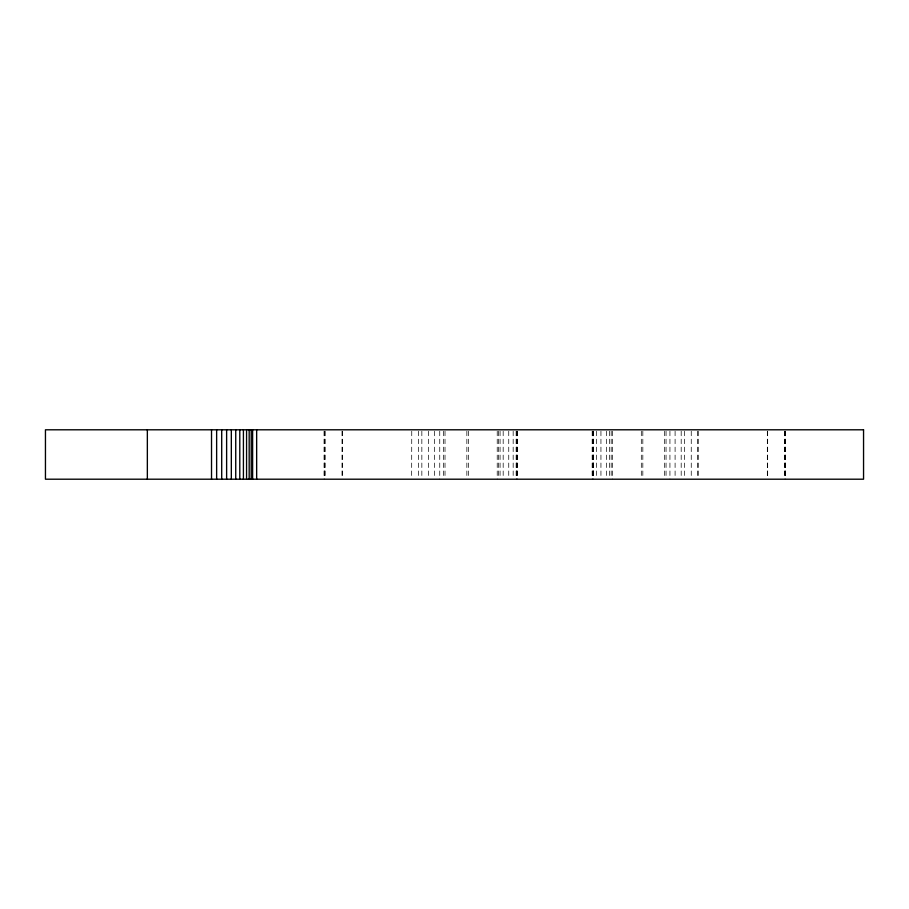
<?xml version="1.0" encoding="UTF-8"?>
<svg xmlns="http://www.w3.org/2000/svg" width="909" height="909" viewBox="0 0 909 909"><rect width="100%" height="100%" fill="white"/><g stroke="black" fill="none" stroke-linecap="round" stroke-linejoin="round"><path stroke-width="0.68" stroke-dasharray="4.54 3.41" d="M785.626 431.218L785.626 479.202M785.342 431.218L785.342 477.782M784.91 431.218L784.91 479.202M784.581 431.218L784.581 477.782M767.673 431.218L767.673 477.782M767.321 431.218L767.321 477.782M698.021 431.218L698.021 477.782M697.93 431.218L697.93 477.782M691.249 431.218L691.249 477.782M684.477 431.218L684.477 477.782M681.193 431.218L681.193 477.782M675.092 431.218L675.092 477.782M669.933 431.218L669.933 479.202M666.047 431.218L666.047 477.782M664.672 431.218L664.672 477.782M642.833 431.218L642.833 477.782M641.311 431.218L641.311 477.782M612.461 431.218L612.461 479.202M611.178 431.218L611.178 477.782M609.621 431.218L609.621 477.782M606.508 431.218L606.508 477.782M600.94 431.218L600.94 477.782M596.52 431.218L596.52 477.782M593.532 431.218L593.532 477.782M593.361 431.218L593.361 479.202M593.122 431.218L593.122 477.782M593.032 431.218L593.032 479.202M592.554 431.218L592.554 479.202M592.179 431.218L592.145 479.202M517.539 431.218L517.539 479.202M517.13 431.218L517.13 479.202M516.653 431.218L516.562 479.202M516.323 431.218L516.323 479.202M516.153 431.218L516.153 477.782M513.165 431.218L513.165 477.782M508.745 431.218L508.745 477.782M503.177 431.218L503.177 477.782M500.064 431.218L500.064 477.782M498.507 431.218L498.507 477.782M497.223 431.218L497.223 479.202M468.374 431.218L468.374 477.782M466.851 431.218L466.851 477.782M445.012 431.218L445.012 477.782M443.637 431.218L443.637 477.782M439.751 431.218L439.751 479.202M434.593 431.218L434.593 477.782M428.491 431.218L428.491 477.782M421.844 431.218L421.844 477.782M418.435 431.218L418.435 477.782M411.754 431.218L411.663 477.782M342.363 431.218L342.363 477.782M342.011 431.218L342.011 477.782M325.104 431.218L325.104 477.782M324.774 431.218L324.774 479.202M324.343 431.218L324.343 477.782M324.047 431.218L324.047 479.202"/><path stroke-width="1.36" d="M256.656 429.798L256.656 479.202M252.622 429.798L252.622 479.202M251.202 429.798L251.202 479.202M249.168 429.798L249.168 479.202M246.566 429.798L246.566 479.202M243.419 429.798L243.419 479.202M239.794 429.798L239.794 479.202M235.738 429.798L235.738 479.202M231.329 429.798L231.329 479.202M226.625 429.798L226.625 479.202M221.705 429.798L221.705 479.202M216.637 429.798L216.637 479.202M211.524 429.798L211.524 479.202M147.349 429.798L147.349 479.202M863.55 429.798L45.45 429.798L45.45 479.202L863.55 479.202L863.55 429.798"/></g></svg>
